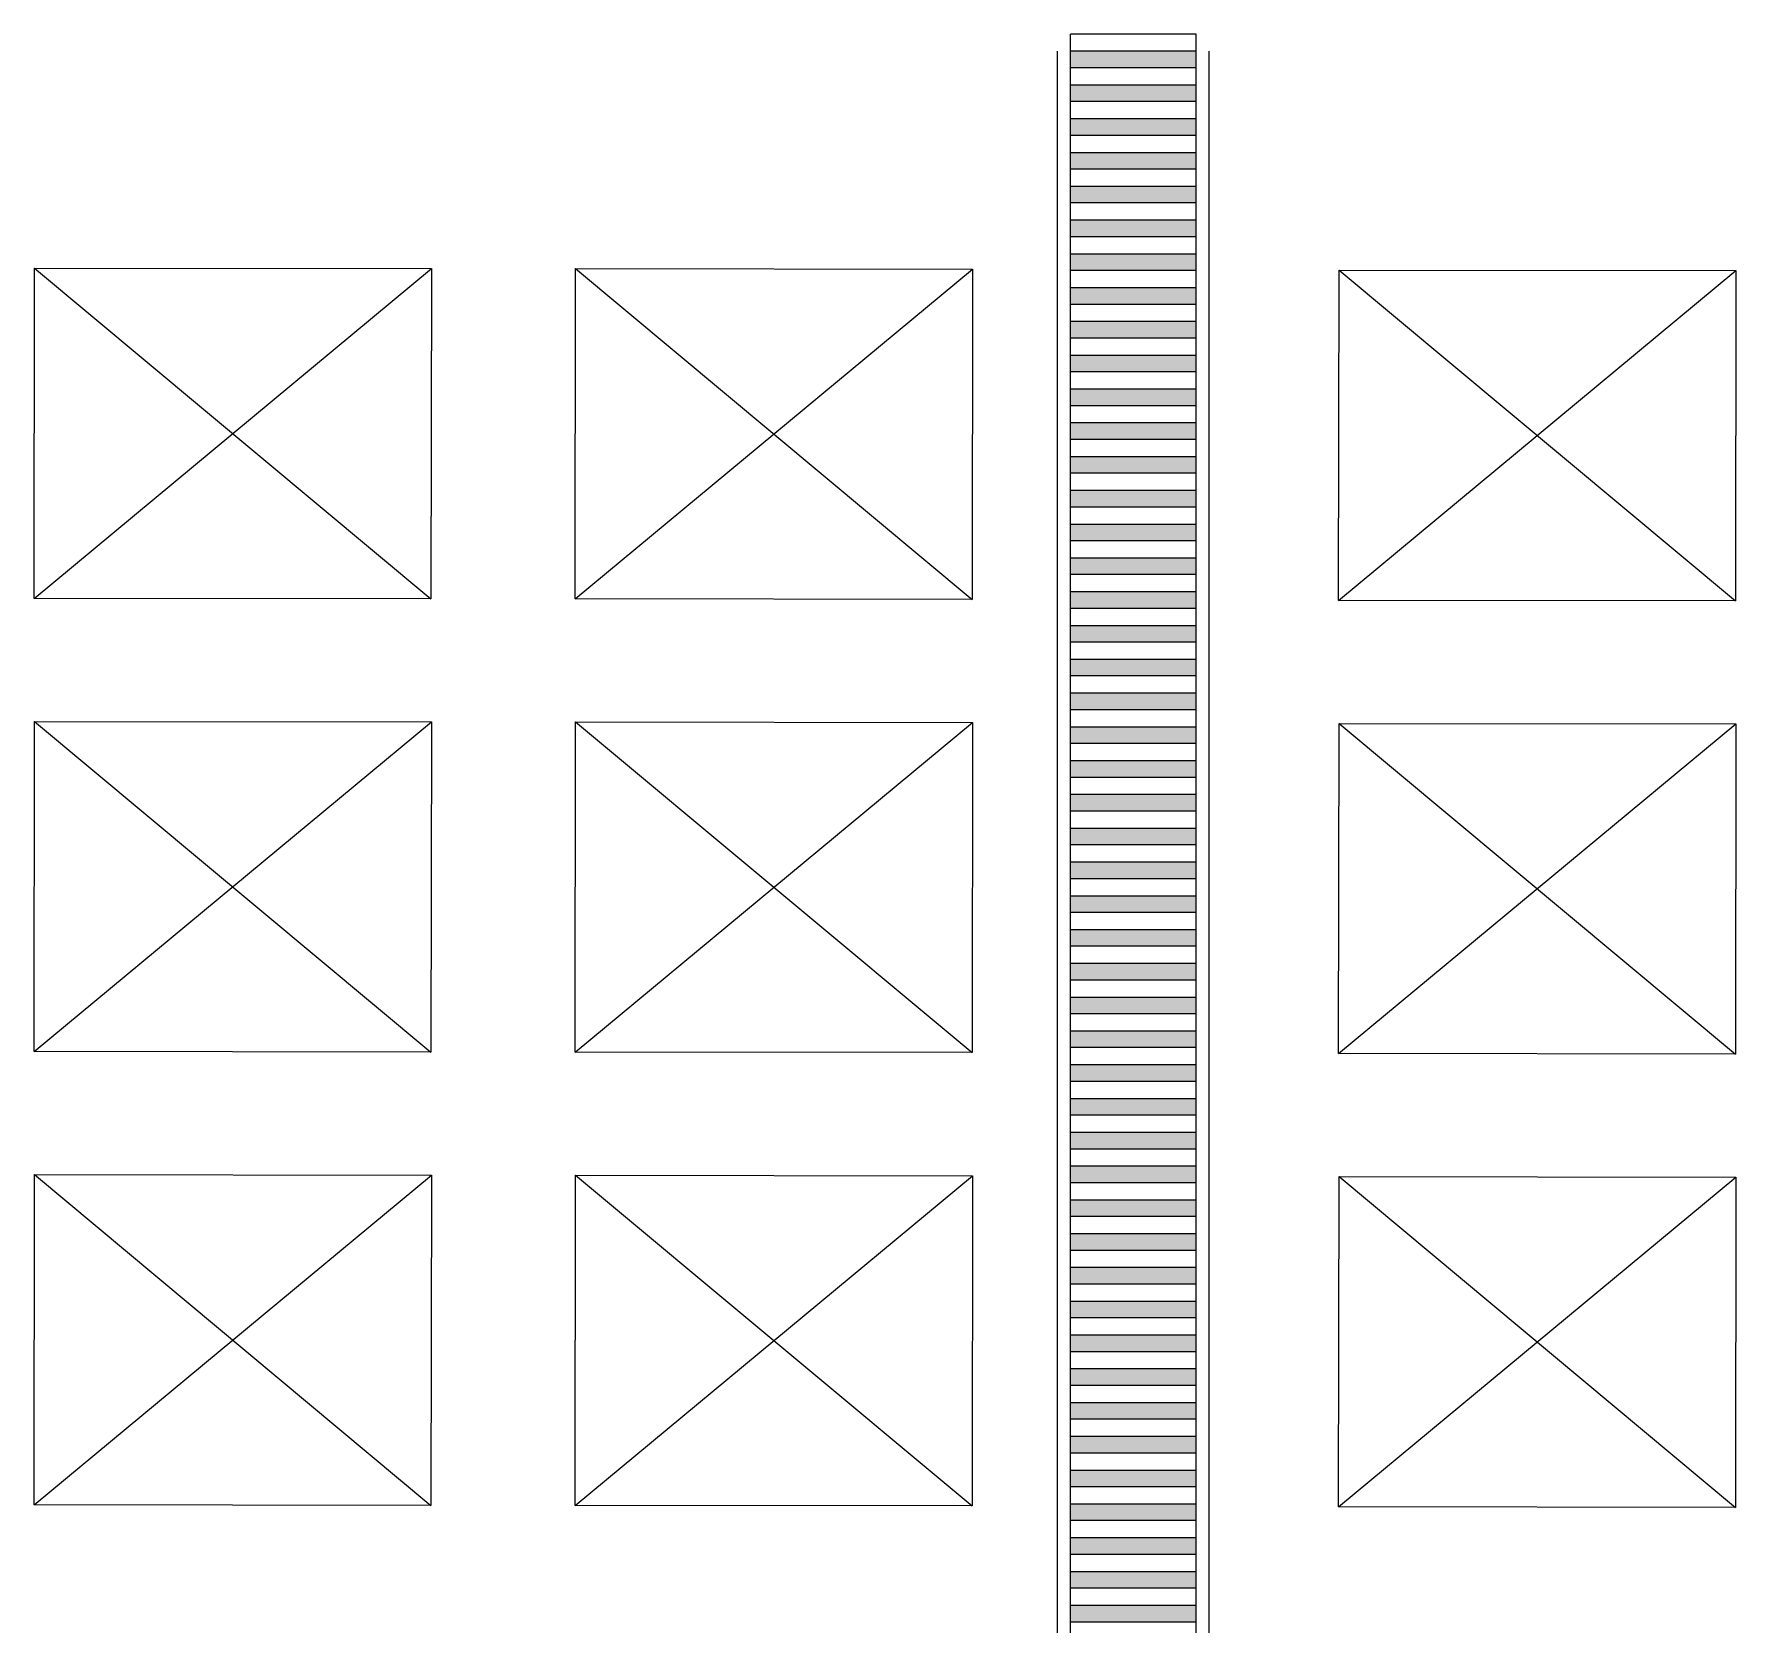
# Model space of a CAD drawing. Header units: millimetres. Extents: x 161 to 540, y 104 to 460.
# Drawn here: x 224.47 to 229.62, y 388.43 to 393.25 of the extents above; entities that cross this region are included whole.
import ezdxf

# ---------------------------------------------------------------- set-up
doc = ezdxf.new("R2010")
doc.units = ezdxf.units.MM
doc.layers.add('Armado HU', color=7, linetype='Continuous', lineweight=0)

msp = doc.modelspace()

# ---------------------------------------------------------------- hatches: boundary and pattern name
at = {"layer": 'Armado HU'}
for points in [[(227.9878, 393.1511), (227.6078, 393.1511), (227.6078, 393.2011), (227.9878, 393.2011)], [(227.6078, 393.0987), (227.9878, 393.0987), (227.9878, 393.0487), (227.6078, 393.0487)], [(227.9878, 392.9464), (227.6078, 392.9464), (227.6078, 392.9964), (227.9878, 392.9964)], [(227.6078, 392.894), (227.9878, 392.894), (227.9878, 392.844), (227.6078, 392.844)], [(227.9878, 392.7416), (227.6078, 392.7416), (227.6078, 392.7916), (227.9878, 392.7916)], [(227.6078, 392.6893), (227.9878, 392.6893), (227.9878, 392.6393), (227.6078, 392.6393)], [(227.9878, 392.5369), (227.6078, 392.5369), (227.6078, 392.5869), (227.9878, 392.5869)], [(227.6078, 392.4845), (227.9878, 392.4845), (227.9878, 392.4345), (227.6078, 392.4345)], [(227.9878, 392.3322), (227.6078, 392.3322), (227.6078, 392.3822), (227.9878, 392.3822)], [(227.6078, 392.2798), (227.9878, 392.2798), (227.9878, 392.2298), (227.6078, 392.2298)], [(227.9878, 392.1275), (227.6078, 392.1275), (227.6078, 392.1775), (227.9878, 392.1775)], [(227.6078, 392.0751), (227.9878, 392.0751), (227.9878, 392.0251), (227.6078, 392.0251)], [(227.9878, 391.9227), (227.6078, 391.9227), (227.6078, 391.9727), (227.9878, 391.9727)], [(227.6078, 391.8704), (227.9878, 391.8704), (227.9878, 391.8204), (227.6078, 391.8204)], [(227.9878, 391.718), (227.6078, 391.718), (227.6078, 391.768), (227.9878, 391.768)], [(227.6078, 391.6656), (227.9878, 391.6656), (227.9878, 391.6156), (227.6078, 391.6156)], [(227.9878, 391.5133), (227.6078, 391.5133), (227.6078, 391.5633), (227.9878, 391.5633)], [(227.6078, 391.4609), (227.9878, 391.4609), (227.9878, 391.4109), (227.6078, 391.4109)], [(227.9878, 391.3086), (227.6078, 391.3086), (227.6078, 391.3586), (227.9878, 391.3586)], [(227.6078, 391.2562), (227.9878, 391.2562), (227.9878, 391.2062), (227.6078, 391.2062)], [(227.9878, 391.1038), (227.6078, 391.1038), (227.6078, 391.1538), (227.9878, 391.1538)], [(227.6078, 391.0515), (227.9878, 391.0515), (227.9878, 391.0015), (227.6078, 391.0015)], [(227.9878, 390.8991), (227.6078, 390.8991), (227.6078, 390.9491), (227.9878, 390.9491)], [(227.6078, 390.8467), (227.9878, 390.8467), (227.9878, 390.7967), (227.6078, 390.7967)], [(227.9878, 390.6944), (227.6078, 390.6944), (227.6078, 390.7444), (227.9878, 390.7444)], [(227.6078, 390.642), (227.9878, 390.642), (227.9878, 390.592), (227.6078, 390.592)], [(227.9878, 390.4897), (227.6078, 390.4897), (227.6078, 390.5397), (227.9878, 390.5397)], [(227.6078, 390.4373), (227.9878, 390.4373), (227.9878, 390.3873), (227.6078, 390.3873)], [(227.9878, 390.2849), (227.6078, 390.2849), (227.6078, 390.3349), (227.9878, 390.3349)], [(227.6078, 390.2326), (227.9878, 390.2326), (227.9878, 390.1826), (227.6078, 390.1826)], [(227.9878, 390.0802), (227.6078, 390.0802), (227.6078, 390.1302), (227.9878, 390.1302)], [(227.6078, 390.0279), (227.9878, 390.0279), (227.9878, 389.9779), (227.6078, 389.9779)], [(227.9878, 389.8755), (227.6078, 389.8755), (227.6078, 389.9255), (227.9878, 389.9255)], [(227.6078, 389.8231), (227.9878, 389.8231), (227.9878, 389.7731), (227.6078, 389.7731)], [(227.9878, 389.6708), (227.6078, 389.6708), (227.6078, 389.7208), (227.9878, 389.7208)], [(227.6078, 389.6184), (227.9878, 389.6184), (227.9878, 389.5684), (227.6078, 389.5684)], [(227.9878, 389.466), (227.6078, 389.466), (227.6078, 389.516), (227.9878, 389.516)], [(227.6078, 389.4137), (227.9878, 389.4137), (227.9878, 389.3637), (227.6078, 389.3637)], [(227.9878, 389.2613), (227.6078, 389.2613), (227.6078, 389.3113), (227.9878, 389.3113)], [(227.6078, 389.209), (227.9878, 389.209), (227.9878, 389.159), (227.6078, 389.159)], [(227.9878, 389.0566), (227.6078, 389.0566), (227.6078, 389.1066), (227.9878, 389.1066)], [(227.6078, 389.0042), (227.9878, 389.0042), (227.9878, 388.9542), (227.6078, 388.9542)], [(227.9878, 388.8519), (227.6078, 388.8519), (227.6078, 388.9019), (227.9878, 388.9019)], [(227.6078, 388.7995), (227.9878, 388.7995), (227.9878, 388.7495), (227.6078, 388.7495)], [(227.9878, 388.6471), (227.6078, 388.6471), (227.6078, 388.6971), (227.9878, 388.6971)], [(227.6078, 388.5948), (227.9878, 388.5948), (227.9878, 388.5448), (227.6078, 388.5448)], [(227.9878, 388.4424), (227.6078, 388.4424), (227.6078, 388.4924), (227.9878, 388.4924)]]:
    msp.add_hatch(color=0, dxfattribs=at).paths.add_polyline_path(points)

# ---------------------------------------------------------------- linework, layer by layer
at = {"layer": 'Armado HU', "color": 0}
for p, q in [((227.6078, 393.2011), (227.6078, 393.2534)), ((227.9878, 393.2534), (227.6078, 393.2534)), ((227.9878, 393.2011), (227.9878, 393.2534)), ((227.5678, 393.0987, -15958.6906), (227.5678, 393.2011, -15958.6906)), ((227.6078, 393.1511, -15958.6906), (227.6078, 393.2011, -15958.6906)), ((227.9878, 393.2011, -31917.3813), (227.6078, 393.2011, -31917.3813)), ((227.9878, 393.1511, -15958.6906), (227.9878, 393.2011, -15958.6906)), ((228.0278, 393.0987, -15958.6906), (228.0278, 393.2011, -15958.6906)), ((227.6078, 393.0987, -15958.6906), (227.6078, 393.1511, -15958.6906)), ((227.9878, 393.1511, -15958.6906), (227.6078, 393.1511, -15958.6906)), ((227.9878, 393.0987, -15958.6906), (227.9878, 393.1511, -15958.6906)), ((227.5678, 392.9964, -31917.3813), (227.5678, 393.0987, -31917.3813)), ((227.6078, 393.0487, -31917.3813), (227.6078, 393.0987, -31917.3813)), ((227.9878, 393.0987, -47876.0719), (227.6078, 393.0987, -47876.0719)), ((227.9878, 393.0487, -31917.3813), (227.9878, 393.0987, -31917.3813)), ((228.0278, 392.9964, -31917.3813), (228.0278, 393.0987, -31917.3813)), ((227.6078, 392.9964, -31917.3813), (227.6078, 393.0487, -31917.3813)), ((227.9878, 393.0487, -31917.3813), (227.6078, 393.0487, -31917.3813)), ((227.9878, 392.9964, -31917.3813), (227.9878, 393.0487, -31917.3813)), ((227.5678, 392.894, -47876.0719), (227.5678, 392.9964, -47876.0719)), ((227.6078, 392.9464, -47876.0719), (227.6078, 392.9964, -47876.0719)), ((227.9878, 392.9964, -63834.7625), (227.6078, 392.9964, -63834.7625)), ((227.9878, 392.9464, -47876.0719), (227.9878, 392.9964, -47876.0719)), ((228.0278, 392.894, -47876.0719), (228.0278, 392.9964, -47876.0719)), ((227.6078, 392.894, -47876.0719), (227.6078, 392.9464, -47876.0719)), ((227.9878, 392.9464, -47876.0719), (227.6078, 392.9464, -47876.0719)), ((227.9878, 392.894, -47876.0719), (227.9878, 392.9464, -47876.0719)), ((227.5678, 392.7916, -63834.7625), (227.5678, 392.894, -63834.7625)), ((227.6078, 392.844, -63834.7625), (227.6078, 392.894, -63834.7625)), ((227.9878, 392.894, -79793.4532), (227.6078, 392.894, -79793.4532)), ((227.9878, 392.844, -63834.7625), (227.9878, 392.894, -63834.7625)), ((228.0278, 392.7916, -63834.7625), (228.0278, 392.894, -63834.7625)), ((227.6078, 392.7916, -63834.7625), (227.6078, 392.844, -63834.7625)), ((227.9878, 392.844, -63834.7625), (227.6078, 392.844, -63834.7625)), ((227.9878, 392.7916, -63834.7625), (227.9878, 392.844, -63834.7625)), ((227.5678, 392.6893, -79793.4532), (227.5678, 392.7916, -79793.4532)), ((227.6078, 392.7416, -79793.4532), (227.6078, 392.7916, -79793.4532)), ((227.9878, 392.7916, -95752.1438), (227.6078, 392.7916, -95752.1438)), ((227.9878, 392.7416, -79793.4532), (227.9878, 392.7916, -79793.4532)), ((228.0278, 392.6893, -79793.4532), (228.0278, 392.7916, -79793.4532)), ((227.6078, 392.6893, -79793.4532), (227.6078, 392.7416, -79793.4532)), ((227.9878, 392.7416, -79793.4532), (227.6078, 392.7416, -79793.4532)), ((227.9878, 392.6893, -79793.4532), (227.9878, 392.7416, -79793.4532)), ((227.5678, 392.5869, -95752.1438), (227.5678, 392.6893, -95752.1438)), ((227.6078, 392.6393, -95752.1438), (227.6078, 392.6893, -95752.1438)), ((227.9878, 392.6893, -111710.8344), (227.6078, 392.6893, -111710.8344)), ((227.9878, 392.6393, -95752.1438), (227.9878, 392.6893, -95752.1438)), ((228.0278, 392.5869, -95752.1438), (228.0278, 392.6893, -95752.1438)), ((227.6078, 392.5869, -95752.1438), (227.6078, 392.6393, -95752.1438)), ((227.9878, 392.6393, -95752.1438), (227.6078, 392.6393, -95752.1438)), ((227.9878, 392.5869, -95752.1438), (227.9878, 392.6393, -95752.1438)), ((227.5678, 392.4845, -111710.8344), (227.5678, 392.5869, -111710.8344)), ((227.6078, 392.5369, -111710.8344), (227.6078, 392.5869, -111710.8344)), ((227.9878, 392.5869, -127669.525), (227.6078, 392.5869, -127669.525)), ((227.9878, 392.5369, -111710.8344), (227.9878, 392.5869, -111710.8344)), ((228.0278, 392.4845, -111710.8344), (228.0278, 392.5869, -111710.8344)), ((227.6078, 392.4845, -111710.8344), (227.6078, 392.5369, -111710.8344)), ((227.9878, 392.5369, -111710.8344), (227.6078, 392.5369, -111710.8344)), ((227.9878, 392.4845, -111710.8344), (227.9878, 392.5369, -111710.8344)), ((227.5678, 392.3822, -127669.525), (227.5678, 392.4845, -127669.525)), ((227.6078, 392.4345, -127669.525), (227.6078, 392.4845, -127669.525)), ((227.9878, 392.4845, -143628.2157), (227.6078, 392.4845, -143628.2157)), ((227.9878, 392.4345, -127669.525), (227.9878, 392.4845, -127669.525)), ((228.0278, 392.3822, -127669.525), (228.0278, 392.4845, -127669.525)), ((227.6078, 392.3822, -127669.525), (227.6078, 392.4345, -127669.525)), ((227.9878, 392.4345, -127669.525), (227.6078, 392.4345, -127669.525)), ((227.9878, 392.3822, -127669.525), (227.9878, 392.4345, -127669.525)), ((227.5678, 392.2798, -143628.2157), (227.5678, 392.3822, -143628.2157)), ((227.6078, 392.3322, -143628.2157), (227.6078, 392.3822, -143628.2157)), ((227.9878, 392.3822, -159586.9063), (227.6078, 392.3822, -159586.9063)), ((227.9878, 392.3322, -143628.2157), (227.9878, 392.3822, -143628.2157)), ((228.0278, 392.2798, -143628.2157), (228.0278, 392.3822, -143628.2157)), ((227.6078, 392.2798, -143628.2157), (227.6078, 392.3322, -143628.2157)), ((227.9878, 392.3322, -143628.2157), (227.6078, 392.3322, -143628.2157)), ((227.9878, 392.2798, -143628.2157), (227.9878, 392.3322, -143628.2157)), ((227.5678, 392.1775, -159586.9063), (227.5678, 392.2798, -159586.9063)), ((227.6078, 392.2298, -159586.9063), (227.6078, 392.2798, -159586.9063)), ((227.9878, 392.2798, -175545.5969), (227.6078, 392.2798, -175545.5969)), ((227.9878, 392.2298, -159586.9063), (227.9878, 392.2798, -159586.9063)), ((228.0278, 392.1775, -159586.9063), (228.0278, 392.2798, -159586.9063)), ((227.6078, 392.1775, -159586.9063), (227.6078, 392.2298, -159586.9063)), ((227.9878, 392.2298, -159586.9063), (227.6078, 392.2298, -159586.9063)), ((227.9878, 392.1775, -159586.9063), (227.9878, 392.2298, -159586.9063)), ((227.5678, 392.0751, -175545.5969), (227.5678, 392.1775, -175545.5969)), ((227.6078, 392.1275, -175545.5969), (227.6078, 392.1775, -175545.5969)), ((227.9878, 392.1775, -191504.2876), (227.6078, 392.1775, -191504.2876)), ((227.9878, 392.1275, -175545.5969), (227.9878, 392.1775, -175545.5969)), ((228.0278, 392.0751, -175545.5969), (228.0278, 392.1775, -175545.5969)), ((227.6078, 392.0751, -175545.5969), (227.6078, 392.1275, -175545.5969)), ((227.9878, 392.1275, -175545.5969), (227.6078, 392.1275, -175545.5969)), ((227.9878, 392.0751, -175545.5969), (227.9878, 392.1275, -175545.5969)), ((227.5678, 391.9727, -191504.2876), (227.5678, 392.0751, -191504.2876)), ((227.6078, 392.0251, -191504.2876), (227.6078, 392.0751, -191504.2876)), ((227.9878, 392.0751, -207462.9782), (227.6078, 392.0751, -207462.9782)), ((227.9878, 392.0251, -191504.2876), (227.9878, 392.0751, -191504.2876)), ((228.0278, 391.9727, -191504.2876), (228.0278, 392.0751, -191504.2876)), ((227.6078, 391.9727, -191504.2876), (227.6078, 392.0251, -191504.2876)), ((227.9878, 392.0251, -191504.2876), (227.6078, 392.0251, -191504.2876)), ((227.9878, 391.9727, -191504.2876), (227.9878, 392.0251, -191504.2876)), ((227.5678, 391.8704, -207462.9782), (227.5678, 391.9727, -207462.9782)), ((227.6078, 391.9227, -207462.9782), (227.6078, 391.9727, -207462.9782)), ((227.9878, 391.9727, -223421.6688), (227.6078, 391.9727, -223421.6688)), ((227.9878, 391.9227, -207462.9782), (227.9878, 391.9727, -207462.9782)), ((228.0278, 391.8704, -207462.9782), (228.0278, 391.9727, -207462.9782)), ((227.6078, 391.8704, -207462.9782), (227.6078, 391.9227, -207462.9782)), ((227.9878, 391.9227, -207462.9782), (227.6078, 391.9227, -207462.9782)), ((227.9878, 391.8704, -207462.9782), (227.9878, 391.9227, -207462.9782)), ((227.5678, 391.768, -207462.9782), (227.5678, 391.8704, -207462.9782)), ((227.6078, 391.8204, -207462.9782), (227.6078, 391.8704, -207462.9782)), ((227.9878, 391.8704, -223421.6688), (227.6078, 391.8704, -223421.6688)), ((227.9878, 391.8204, -207462.9782), (227.9878, 391.8704, -207462.9782)), ((228.0278, 391.768, -207462.9782), (228.0278, 391.8704, -207462.9782)), ((227.6078, 391.768, -207462.9782), (227.6078, 391.8204, -207462.9782)), ((227.9878, 391.8204, -207462.9782), (227.6078, 391.8204, -207462.9782)), ((227.9878, 391.768, -207462.9782), (227.9878, 391.8204, -207462.9782)), ((227.5678, 391.6656, -223421.6688), (227.5678, 391.768, -223421.6688)), ((227.6078, 391.718, -223421.6688), (227.6078, 391.768, -223421.6688)), ((227.9878, 391.768, -239380.3595), (227.6078, 391.768, -239380.3595)), ((227.9878, 391.718, -223421.6688), (227.9878, 391.768, -223421.6688)), ((228.0278, 391.6656, -223421.6688), (228.0278, 391.768, -223421.6688)), ((227.6078, 391.6656, -223421.6688), (227.6078, 391.718, -223421.6688)), ((227.9878, 391.718, -223421.6688), (227.6078, 391.718, -223421.6688)), ((227.9878, 391.6656, -223421.6688), (227.9878, 391.718, -223421.6688)), ((227.5678, 391.5633, -239380.3595), (227.5678, 391.6656, -239380.3595)), ((227.6078, 391.6156, -239380.3595), (227.6078, 391.6656, -239380.3595)), ((227.9878, 391.6656, -255339.0501), (227.6078, 391.6656, -255339.0501)), ((227.9878, 391.6156, -239380.3595), (227.9878, 391.6656, -239380.3595)), ((228.0278, 391.5633, -239380.3595), (228.0278, 391.6656, -239380.3595)), ((227.6078, 391.5633, -239380.3595), (227.6078, 391.6156, -239380.3595)), ((227.9878, 391.6156, -239380.3595), (227.6078, 391.6156, -239380.3595)), ((227.9878, 391.5633, -239380.3595), (227.9878, 391.6156, -239380.3595)), ((227.5678, 391.4609, -255339.0501), (227.5678, 391.5633, -255339.0501)), ((227.6078, 391.5133, -255339.0501), (227.6078, 391.5633, -255339.0501)), ((227.9878, 391.5633, -271297.7407), (227.6078, 391.5633, -271297.7407)), ((227.9878, 391.5133, -255339.0501), (227.9878, 391.5633, -255339.0501)), ((228.0278, 391.4609, -255339.0501), (228.0278, 391.5633, -255339.0501)), ((227.6078, 391.4609, -255339.0501), (227.6078, 391.5133, -255339.0501)), ((227.9878, 391.5133, -255339.0501), (227.6078, 391.5133, -255339.0501)), ((227.9878, 391.4609, -255339.0501), (227.9878, 391.5133, -255339.0501)), ((227.5678, 391.3586, -271297.7407), (227.5678, 391.4609, -271297.7407)), ((227.6078, 391.4109, -271297.7407), (227.6078, 391.4609, -271297.7407)), ((227.9878, 391.4609, -287256.4313), (227.6078, 391.4609, -287256.4313)), ((227.9878, 391.4109, -271297.7407), (227.9878, 391.4609, -271297.7407)), ((228.0278, 391.3586, -271297.7407), (228.0278, 391.4609, -271297.7407)), ((227.6078, 391.3586, -271297.7407), (227.6078, 391.4109, -271297.7407)), ((227.9878, 391.4109, -271297.7407), (227.6078, 391.4109, -271297.7407)), ((227.9878, 391.3586, -271297.7407), (227.9878, 391.4109, -271297.7407)), ((227.5678, 391.2562, -287256.4313), (227.5678, 391.3586, -287256.4313)), ((227.6078, 391.3086, -287256.4313), (227.6078, 391.3586, -287256.4313)), ((227.9878, 391.3586, -303215.122), (227.6078, 391.3586, -303215.122)), ((227.9878, 391.3086, -287256.4313), (227.9878, 391.3586, -287256.4313)), ((228.0278, 391.2562, -287256.4313), (228.0278, 391.3586, -287256.4313)), ((227.6078, 391.2562, -287256.4313), (227.6078, 391.3086, -287256.4313)), ((227.9878, 391.3086, -287256.4313), (227.6078, 391.3086, -287256.4313)), ((227.9878, 391.2562, -287256.4313), (227.9878, 391.3086, -287256.4313)), ((227.5678, 391.1538, -303215.122), (227.5678, 391.2562, -303215.122)), ((227.6078, 391.2062, -303215.122), (227.6078, 391.2562, -303215.122)), ((227.9878, 391.2562, -319173.8126), (227.6078, 391.2562, -319173.8126)), ((227.9878, 391.2062, -303215.122), (227.9878, 391.2562, -303215.122)), ((228.0278, 391.1538, -303215.122), (228.0278, 391.2562, -303215.122)), ((227.6078, 391.1538, -303215.122), (227.6078, 391.2062, -303215.122)), ((227.9878, 391.2062, -303215.122), (227.6078, 391.2062, -303215.122)), ((227.9878, 391.1538, -303215.122), (227.9878, 391.2062, -303215.122)), ((227.5678, 391.0515, -319173.8126), (227.5678, 391.1538, -319173.8126)), ((227.6078, 391.1038, -319173.8126), (227.6078, 391.1538, -319173.8126)), ((227.9878, 391.1538, -335132.5032), (227.6078, 391.1538, -335132.5032)), ((227.9878, 391.1038, -319173.8126), (227.9878, 391.1538, -319173.8126)), ((228.0278, 391.0515, -319173.8126), (228.0278, 391.1538, -319173.8126)), ((227.6078, 391.0515, -319173.8126), (227.6078, 391.1038, -319173.8126)), ((227.9878, 391.1038, -319173.8126), (227.6078, 391.1038, -319173.8126)), ((227.9878, 391.0515, -319173.8126), (227.9878, 391.1038, -319173.8126)), ((227.5678, 390.9491, -335132.5032), (227.5678, 391.0515, -335132.5032)), ((227.6078, 391.0015, -335132.5032), (227.6078, 391.0515, -335132.5032)), ((227.9878, 391.0515, -351091.1939), (227.6078, 391.0515, -351091.1939)), ((227.9878, 391.0015, -335132.5032), (227.9878, 391.0515, -335132.5032)), ((228.0278, 390.9491, -335132.5032), (228.0278, 391.0515, -335132.5032)), ((227.6078, 390.9491, -335132.5032), (227.6078, 391.0015, -335132.5032)), ((227.9878, 391.0015, -335132.5032), (227.6078, 391.0015, -335132.5032)), ((227.9878, 390.9491, -335132.5032), (227.9878, 391.0015, -335132.5032)), ((227.5678, 390.8467, -351091.1939), (227.5678, 390.9491, -351091.1939)), ((227.6078, 390.8991, -351091.1939), (227.6078, 390.9491, -351091.1939)), ((227.9878, 390.9491, -367049.8845), (227.6078, 390.9491, -367049.8845)), ((227.9878, 390.8991, -351091.1939), (227.9878, 390.9491, -351091.1939)), ((228.0278, 390.8467, -351091.1939), (228.0278, 390.9491, -351091.1939)), ((227.6078, 390.8467, -351091.1939), (227.6078, 390.8991, -351091.1939)), ((227.9878, 390.8991, -351091.1939), (227.6078, 390.8991, -351091.1939)), ((227.9878, 390.8467, -351091.1939), (227.9878, 390.8991, -351091.1939)), ((227.5678, 390.7444, -367049.8845), (227.5678, 390.8467, -367049.8845)), ((227.6078, 390.7967, -367049.8845), (227.6078, 390.8467, -367049.8845)), ((227.9878, 390.8467, -383008.5751), (227.6078, 390.8467, -383008.5751)), ((227.9878, 390.7967, -367049.8845), (227.9878, 390.8467, -367049.8845)), ((228.0278, 390.7444, -367049.8845), (228.0278, 390.8467, -367049.8845)), ((227.6078, 390.7444, -367049.8845), (227.6078, 390.7967, -367049.8845)), ((227.9878, 390.7967, -367049.8845), (227.6078, 390.7967, -367049.8845)), ((227.9878, 390.7444, -367049.8845), (227.9878, 390.7967, -367049.8845)), ((227.5678, 390.642, -383008.5751), (227.5678, 390.7444, -383008.5751)), ((227.6078, 390.6944, -383008.5751), (227.6078, 390.7444, -383008.5751)), ((227.9878, 390.7444, -398967.2658), (227.6078, 390.7444, -398967.2658)), ((227.9878, 390.6944, -383008.5751), (227.9878, 390.7444, -383008.5751)), ((228.0278, 390.642, -383008.5751), (228.0278, 390.7444, -383008.5751)), ((227.6078, 390.642, -383008.5751), (227.6078, 390.6944, -383008.5751)), ((227.9878, 390.6944, -383008.5751), (227.6078, 390.6944, -383008.5751)), ((227.9878, 390.642, -383008.5751), (227.9878, 390.6944, -383008.5751)), ((227.5678, 390.5397, -398967.2658), (227.5678, 390.642, -398967.2658)), ((227.6078, 390.592, -398967.2658), (227.6078, 390.642, -398967.2658)), ((227.9878, 390.642, -414925.9564), (227.6078, 390.642, -414925.9564)), ((227.9878, 390.592, -398967.2658), (227.9878, 390.642, -398967.2658)), ((228.0278, 390.5397, -398967.2658), (228.0278, 390.642, -398967.2658)), ((227.6078, 390.5397, -398967.2658), (227.6078, 390.592, -398967.2658)), ((227.9878, 390.592, -398967.2658), (227.6078, 390.592, -398967.2658)), ((227.9878, 390.5397, -398967.2658), (227.9878, 390.592, -398967.2658)), ((227.5678, 390.4373, -414925.9564), (227.5678, 390.5397, -414925.9564)), ((227.6078, 390.4897, -414925.9564), (227.6078, 390.5397, -414925.9564)), ((227.9878, 390.5397, -430884.647), (227.6078, 390.5397, -430884.647)), ((227.9878, 390.4897, -414925.9564), (227.9878, 390.5397, -414925.9564)), ((228.0278, 390.4373, -414925.9564), (228.0278, 390.5397, -414925.9564)), ((227.6078, 390.4373, -414925.9564), (227.6078, 390.4897, -414925.9564)), ((227.9878, 390.4897, -414925.9564), (227.6078, 390.4897, -414925.9564)), ((227.9878, 390.4373, -414925.9564), (227.9878, 390.4897, -414925.9564)), ((227.5678, 390.3349, -430884.647), (227.5678, 390.4373, -430884.647)), ((227.6078, 390.3873, -430884.647), (227.6078, 390.4373, -430884.647)), ((227.9878, 390.4373, -446843.3376), (227.6078, 390.4373, -446843.3376)), ((227.9878, 390.3873, -430884.647), (227.9878, 390.4373, -430884.647)), ((228.0278, 390.3349, -430884.647), (228.0278, 390.4373, -430884.647)), ((227.6078, 390.3349, -430884.647), (227.6078, 390.3873, -430884.647)), ((227.9878, 390.3873, -430884.647), (227.6078, 390.3873, -430884.647)), ((227.9878, 390.3349, -430884.647), (227.9878, 390.3873, -430884.647)), ((227.5678, 390.2326, -446843.3376), (227.5678, 390.3349, -446843.3376)), ((227.6078, 390.2849, -446843.3376), (227.6078, 390.3349, -446843.3376)), ((227.9878, 390.3349, -462802.0283), (227.6078, 390.3349, -462802.0283)), ((227.9878, 390.2849, -446843.3376), (227.9878, 390.3349, -446843.3376)), ((228.0278, 390.2326, -446843.3376), (228.0278, 390.3349, -446843.3376)), ((227.6078, 390.2326, -446843.3376), (227.6078, 390.2849, -446843.3376)), ((227.9878, 390.2849, -446843.3376), (227.6078, 390.2849, -446843.3376)), ((227.9878, 390.2326, -446843.3376), (227.9878, 390.2849, -446843.3376)), ((227.5678, 390.1302, -462802.0283), (227.5678, 390.2326, -462802.0283)), ((227.6078, 390.1826, -462802.0283), (227.6078, 390.2326, -462802.0283)), ((227.9878, 390.2326, -478760.7189), (227.6078, 390.2326, -478760.7189)), ((227.9878, 390.1826, -462802.0283), (227.9878, 390.2326, -462802.0283)), ((228.0278, 390.1302, -462802.0283), (228.0278, 390.2326, -462802.0283)), ((227.6078, 390.1302, -462802.0283), (227.6078, 390.1826, -462802.0283)), ((227.9878, 390.1826, -462802.0283), (227.6078, 390.1826, -462802.0283)), ((227.9878, 390.1302, -462802.0283), (227.9878, 390.1826, -462802.0283)), ((227.5678, 390.0279, -478760.7189), (227.5678, 390.1302, -478760.7189)), ((227.6078, 390.0802, -478760.7189), (227.6078, 390.1302, -478760.7189)), ((227.9878, 390.1302, -494719.4095), (227.6078, 390.1302, -494719.4095)), ((227.9878, 390.0802, -478760.7189), (227.9878, 390.1302, -478760.7189)), ((228.0278, 390.0279, -478760.7189), (228.0278, 390.1302, -478760.7189)), ((227.6078, 390.0279, -478760.7189), (227.6078, 390.0802, -478760.7189)), ((227.9878, 390.0802, -478760.7189), (227.6078, 390.0802, -478760.7189)), ((227.9878, 390.0279, -478760.7189), (227.9878, 390.0802, -478760.7189)), ((227.5678, 389.9255, -494719.4095), (227.5678, 390.0279, -494719.4095)), ((227.6078, 389.9779, -494719.4095), (227.6078, 390.0279, -494719.4095)), ((227.9878, 390.0279, -510678.1002), (227.6078, 390.0279, -510678.1002)), ((227.9878, 389.9779, -494719.4095), (227.9878, 390.0279, -494719.4095)), ((228.0278, 389.9255, -494719.4095), (228.0278, 390.0279, -494719.4095)), ((227.6078, 389.9255, -494719.4095), (227.6078, 389.9779, -494719.4095)), ((227.9878, 389.9779, -494719.4095), (227.6078, 389.9779, -494719.4095)), ((227.9878, 389.9255, -494719.4095), (227.9878, 389.9779, -494719.4095)), ((227.5678, 389.8231, -510678.1002), (227.5678, 389.9255, -510678.1002)), ((227.6078, 389.8755, -510678.1002), (227.6078, 389.9255, -510678.1002)), ((227.9878, 389.9255, -526636.7908), (227.6078, 389.9255, -526636.7908)), ((227.9878, 389.8755, -510678.1002), (227.9878, 389.9255, -510678.1002)), ((228.0278, 389.8231, -510678.1002), (228.0278, 389.9255, -510678.1002)), ((227.6078, 389.8231, -510678.1002), (227.6078, 389.8755, -510678.1002)), ((227.9878, 389.8755, -510678.1002), (227.6078, 389.8755, -510678.1002)), ((227.9878, 389.8231, -510678.1002), (227.9878, 389.8755, -510678.1002)), ((227.5678, 389.7208, -526636.7908), (227.5678, 389.8231, -526636.7908)), ((227.6078, 389.7731, -526636.7908), (227.6078, 389.8231, -526636.7908)), ((227.9878, 389.8231, -542595.4814), (227.6078, 389.8231, -542595.4814)), ((227.9878, 389.7731, -526636.7908), (227.9878, 389.8231, -526636.7908)), ((228.0278, 389.7208, -526636.7908), (228.0278, 389.8231, -526636.7908)), ((227.6078, 389.7208, -526636.7908), (227.6078, 389.7731, -526636.7908)), ((227.9878, 389.7731, -526636.7908), (227.6078, 389.7731, -526636.7908)), ((227.9878, 389.7208, -526636.7908), (227.9878, 389.7731, -526636.7908)), ((227.5678, 389.6184, -542595.4814), (227.5678, 389.7208, -542595.4814)), ((227.6078, 389.6708, -542595.4814), (227.6078, 389.7208, -542595.4814)), ((227.9878, 389.7208, -558554.1721), (227.6078, 389.7208, -558554.1721)), ((227.9878, 389.6708, -542595.4814), (227.9878, 389.7208, -542595.4814)), ((228.0278, 389.6184, -542595.4814), (228.0278, 389.7208, -542595.4814)), ((227.6078, 389.6184, -542595.4814), (227.6078, 389.6708, -542595.4814)), ((227.9878, 389.6708, -542595.4814), (227.6078, 389.6708, -542595.4814)), ((227.9878, 389.6184, -542595.4814), (227.9878, 389.6708, -542595.4814)), ((227.5678, 389.516, -558554.1721), (227.5678, 389.6184, -558554.1721)), ((227.6078, 389.5684, -558554.1721), (227.6078, 389.6184, -558554.1721)), ((227.9878, 389.6184, -574512.8627), (227.6078, 389.6184, -574512.8627)), ((227.9878, 389.5684, -558554.1721), (227.9878, 389.6184, -558554.1721)), ((228.0278, 389.516, -558554.1721), (228.0278, 389.6184, -558554.1721)), ((227.6078, 389.516, -558554.1721), (227.6078, 389.5684, -558554.1721)), ((227.9878, 389.5684, -558554.1721), (227.6078, 389.5684, -558554.1721)), ((227.9878, 389.516, -558554.1721), (227.9878, 389.5684, -558554.1721)), ((227.5678, 389.4137, -574512.8627), (227.5678, 389.516, -574512.8627)), ((227.6078, 389.466, -574512.8627), (227.6078, 389.516, -574512.8627)), ((227.9878, 389.516, -590471.5533), (227.6078, 389.516, -590471.5533)), ((227.9878, 389.466, -574512.8627), (227.9878, 389.516, -574512.8627)), ((228.0278, 389.4137, -574512.8627), (228.0278, 389.516, -574512.8627)), ((227.6078, 389.4137, -574512.8627), (227.6078, 389.466, -574512.8627)), ((227.9878, 389.466, -574512.8627), (227.6078, 389.466, -574512.8627)), ((227.9878, 389.4137, -574512.8627), (227.9878, 389.466, -574512.8627)), ((227.5678, 389.3113, -590471.5533), (227.5678, 389.4137, -590471.5533)), ((227.6078, 389.3637, -590471.5533), (227.6078, 389.4137, -590471.5533)), ((227.9878, 389.4137, -606430.2439), (227.6078, 389.4137, -606430.2439)), ((227.9878, 389.3637, -590471.5533), (227.9878, 389.4137, -590471.5533)), ((228.0278, 389.3113, -590471.5533), (228.0278, 389.4137, -590471.5533)), ((227.6078, 389.3113, -590471.5533), (227.6078, 389.3637, -590471.5533)), ((227.9878, 389.3637, -590471.5533), (227.6078, 389.3637, -590471.5533)), ((227.9878, 389.3113, -590471.5533), (227.9878, 389.3637, -590471.5533)), ((227.5678, 389.209, -606430.2439), (227.5678, 389.3113, -606430.2439)), ((227.6078, 389.2613, -606430.2439), (227.6078, 389.3113, -606430.2439)), ((227.9878, 389.3113, -622388.9346), (227.6078, 389.3113, -622388.9346)), ((227.9878, 389.2613, -606430.2439), (227.9878, 389.3113, -606430.2439)), ((228.0278, 389.209, -606430.2439), (228.0278, 389.3113, -606430.2439)), ((227.6078, 389.209, -606430.2439), (227.6078, 389.2613, -606430.2439)), ((227.9878, 389.2613, -606430.2439), (227.6078, 389.2613, -606430.2439)), ((227.9878, 389.209, -606430.2439), (227.9878, 389.2613, -606430.2439)), ((227.5678, 389.1066, -622388.9346), (227.5678, 389.209, -622388.9346)), ((227.6078, 389.159, -622388.9346), (227.6078, 389.209, -622388.9346)), ((227.9878, 389.209, -638347.6252), (227.6078, 389.209, -638347.6252)), ((227.9878, 389.159, -622388.9346), (227.9878, 389.209, -622388.9346)), ((228.0278, 389.1066, -622388.9346), (228.0278, 389.209, -622388.9346)), ((227.6078, 389.1066, -622388.9346), (227.6078, 389.159, -622388.9346)), ((227.9878, 389.159, -622388.9346), (227.6078, 389.159, -622388.9346)), ((227.9878, 389.1066, -622388.9346), (227.9878, 389.159, -622388.9346)), ((227.5678, 389.0042, -638347.6252), (227.5678, 389.1066, -638347.6252)), ((227.6078, 389.0566, -638347.6252), (227.6078, 389.1066, -638347.6252)), ((227.9878, 389.1066, -654306.3158), (227.6078, 389.1066, -654306.3158)), ((227.9878, 389.0566, -638347.6252), (227.9878, 389.1066, -638347.6252)), ((228.0278, 389.0042, -638347.6252), (228.0278, 389.1066, -638347.6252)), ((227.6078, 389.0042, -638347.6252), (227.6078, 389.0566, -638347.6252)), ((227.9878, 389.0566, -638347.6252), (227.6078, 389.0566, -638347.6252)), ((227.9878, 389.0042, -638347.6252), (227.9878, 389.0566, -638347.6252)), ((227.5678, 388.9019, -654306.3158), (227.5678, 389.0042, -654306.3158)), ((227.6078, 388.9542, -654306.3158), (227.6078, 389.0042, -654306.3158)), ((227.9878, 389.0042, -670265.0065), (227.6078, 389.0042, -670265.0065)), ((227.9878, 388.9542, -654306.3158), (227.9878, 389.0042, -654306.3158)), ((228.0278, 388.9019, -654306.3158), (228.0278, 389.0042, -654306.3158)), ((227.6078, 388.9019, -654306.3158), (227.6078, 388.9542, -654306.3158)), ((227.9878, 388.9542, -654306.3158), (227.6078, 388.9542, -654306.3158)), ((227.9878, 388.9019, -654306.3158), (227.9878, 388.9542, -654306.3158)), ((227.5678, 388.7995, -670265.0065), (227.5678, 388.9019, -670265.0065)), ((227.6078, 388.8519, -670265.0065), (227.6078, 388.9019, -670265.0065)), ((227.9878, 388.9019, -686223.6971), (227.6078, 388.9019, -686223.6971)), ((227.9878, 388.8519, -670265.0065), (227.9878, 388.9019, -670265.0065)), ((228.0278, 388.7995, -670265.0065), (228.0278, 388.9019, -670265.0065)), ((227.6078, 388.7995, -670265.0065), (227.6078, 388.8519, -670265.0065)), ((227.9878, 388.8519, -670265.0065), (227.6078, 388.8519, -670265.0065)), ((227.9878, 388.7995, -670265.0065), (227.9878, 388.8519, -670265.0065)), ((227.5678, 388.6971, -670265.0065), (227.5678, 388.7995, -670265.0065)), ((227.6078, 388.7495, -670265.0065), (227.6078, 388.7995, -670265.0065)), ((227.9878, 388.7995, -686223.6971), (227.6078, 388.7995, -686223.6971)), ((227.9878, 388.7495, -670265.0065), (227.9878, 388.7995, -670265.0065)), ((228.0278, 388.6971, -670265.0065), (228.0278, 388.7995, -670265.0065)), ((227.6078, 388.6971, -670265.0065), (227.6078, 388.7495, -670265.0065)), ((227.9878, 388.7495, -670265.0065), (227.6078, 388.7495, -670265.0065)), ((227.9878, 388.6971, -670265.0065), (227.9878, 388.7495, -670265.0065)), ((227.5678, 388.5948, -686223.6971), (227.5678, 388.6971, -686223.6971)), ((227.6078, 388.6471, -686223.6971), (227.6078, 388.6971, -686223.6971)), ((227.9878, 388.6971, -702182.3877), (227.6078, 388.6971, -702182.3877)), ((227.9878, 388.6471, -686223.6971), (227.9878, 388.6971, -686223.6971)), ((228.0278, 388.5948, -686223.6971), (228.0278, 388.6971, -686223.6971)), ((227.6078, 388.5948, -686223.6971), (227.6078, 388.6471, -686223.6971)), ((227.9878, 388.6471, -686223.6971), (227.6078, 388.6471, -686223.6971)), ((227.9878, 388.5948, -686223.6971), (227.9878, 388.6471, -686223.6971)), ((227.5678, 388.4924, -702182.3877), (227.5678, 388.5948, -702182.3877)), ((227.6078, 388.5448, -702182.3877), (227.6078, 388.5948, -702182.3877)), ((227.9878, 388.5948, -718141.0784), (227.6078, 388.5948, -718141.0784)), ((227.9878, 388.5448, -702182.3877), (227.9878, 388.5948, -702182.3877)), ((228.0278, 388.4924, -702182.3877), (228.0278, 388.5948, -702182.3877)), ((227.6078, 388.4924, -702182.3877), (227.6078, 388.5448, -702182.3877)), ((227.9878, 388.5448, -702182.3877), (227.6078, 388.5448, -702182.3877)), ((227.9878, 388.4924, -702182.3877), (227.9878, 388.5448, -702182.3877)), ((227.5678, 388.3901, -718141.0784), (227.5678, 388.4924, -718141.0784)), ((227.6078, 388.4424, -718141.0784), (227.6078, 388.4924, -718141.0784)), ((227.9878, 388.4924, -734099.769), (227.6078, 388.4924, -734099.769)), ((227.9878, 388.4424, -718141.0784), (227.9878, 388.4924, -718141.0784)), ((228.0278, 388.3901, -718141.0784), (228.0278, 388.4924, -718141.0784)), ((227.6078, 388.3901, -718141.0784), (227.6078, 388.4424, -718141.0784)), ((227.9878, 388.4424, -718141.0784), (227.6078, 388.4424, -718141.0784)), ((227.9878, 388.3901, -718141.0784), (227.9878, 388.4424, -718141.0784))]:
    msp.add_line(p, q, dxfattribs=at)
at = {"layer": 'Armado HU', "color": 8, "linetype": 'Continuous', "lineweight": -3}
for p, q in [((224.4676, 391.5437, -34343102.2363), (225.6712, 392.5426, -34343102.2363)), ((224.4688, 392.5442, -34343102.2363), (225.67, 391.5421, -34343102.2363)), ((226.1069, 391.5421, -17171551.1181), (227.3106, 392.5411, -17171551.1181)), ((226.1082, 392.5426, -17171551.1181), (227.3093, 391.5406, -17171551.1181)), ((228.4199, 391.5377, -17171551.1181), (229.6236, 392.5367, -17171551.1181)), ((228.4212, 392.5382, -17171551.1181), (229.6223, 391.5362, -17171551.1181)), ((224.4676, 390.1705, -34343102.2363), (225.6712, 391.1695, -34343102.2363)), ((224.4688, 391.171, -34343102.2363), (225.67, 390.169, -34343102.2363)), ((226.1069, 390.169, -17171551.1181), (227.3106, 391.1679, -17171551.1181)), ((226.1082, 391.1695, -17171551.1181), (227.3093, 390.1674, -17171551.1181)), ((228.4199, 390.1645, -17171551.1181), (229.6236, 391.1635, -17171551.1181)), ((228.4212, 391.165, -17171551.1181), (229.6223, 390.163, -17171551.1181)), ((224.4676, 388.7973, -34343102.2363), (225.6712, 389.7963, -34343102.2363)), ((224.4688, 389.7978, -34343102.2363), (225.67, 388.7958, -34343102.2363)), ((226.1082, 389.7963, -17171551.1181), (227.3093, 388.7942, -17171551.1181)), ((226.1069, 388.7958, -17171551.1181), (227.3106, 389.7947, -17171551.1181)), ((228.4199, 388.7913, -17171551.1181), (229.6236, 389.7903, -17171551.1181)), ((228.4212, 389.7918, -17171551.1181), (229.6223, 388.7898, -17171551.1181))]:
    msp.add_line(p, q, dxfattribs=at)
for points, elevation in [([(224.4676, 391.5437), (224.4688, 392.5442), (225.6712, 392.5426), (225.67, 391.5421)], -34343102.2363), ([(226.1069, 391.5421), (226.1082, 392.5426), (227.3106, 392.5411), (227.3093, 391.5406)], -17171551.1181), ([(228.4199, 391.5377), (228.4212, 392.5382), (229.6236, 392.5367), (229.6223, 391.5362)], -17171551.1181), ([(224.4676, 390.1705), (224.4688, 391.171), (225.6712, 391.1695), (225.67, 390.169)], -34343102.2363), ([(226.1069, 390.169), (226.1082, 391.1695), (227.3106, 391.1679), (227.3093, 390.1674)], -17171551.1181), ([(228.4199, 390.1645), (228.4212, 391.165), (229.6236, 391.1635), (229.6223, 390.163)], -17171551.1181), ([(224.4676, 388.7973), (224.4688, 389.7978), (225.6712, 389.7963), (225.67, 388.7958)], -34343102.2363), ([(226.1069, 388.7958), (226.1082, 389.7963), (227.3106, 389.7947), (227.3093, 388.7942)], -17171551.1181), ([(228.4199, 388.7913), (228.4212, 389.7918), (229.6236, 389.7903), (229.6223, 388.7898)], -17171551.1181)]:
    msp.add_lwpolyline(points, close=True, dxfattribs=dict(at, elevation=elevation))

doc.saveas('drawing.dxf')
